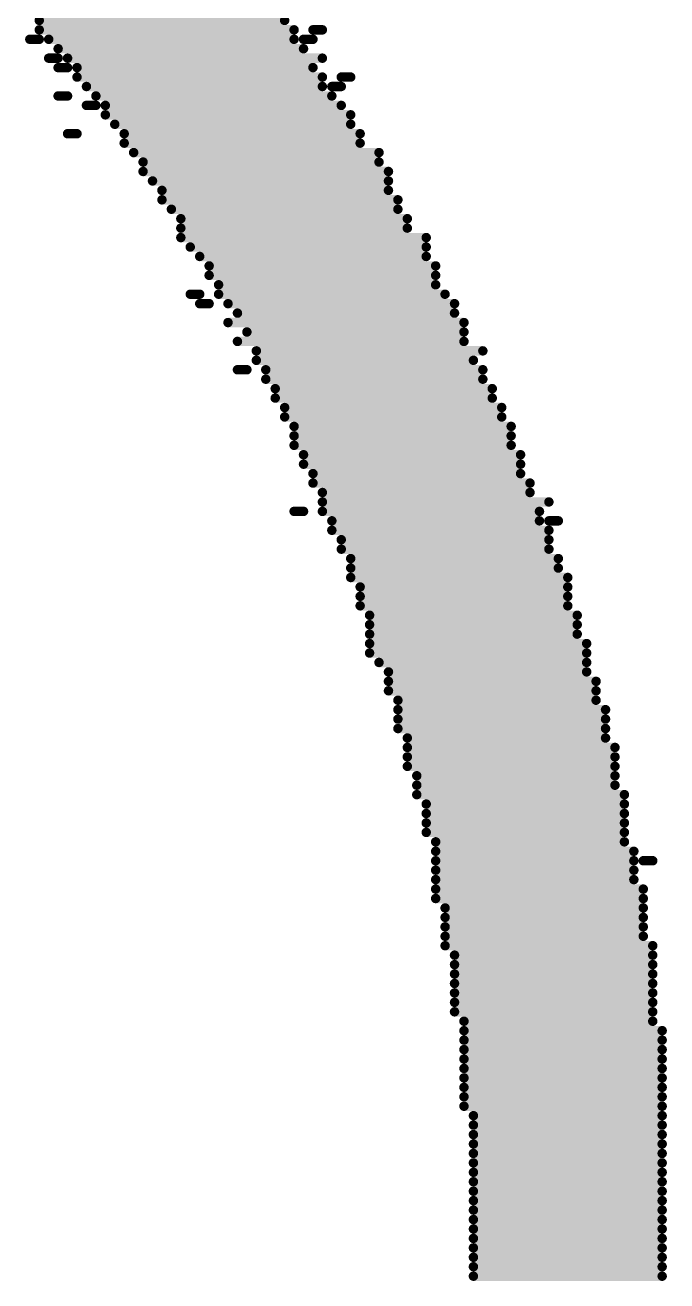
# Model space of a CAD drawing. Header units: inches. Extents: x -0.4 to 12.9, y -0.9 to 6.
# Drawn here: x 0.964 to 1.032, y 2.1368 to 2.2698 of the extents above; entities that cross this region are included whole.
import ezdxf

# ---------------------------------------------------------------- set-up
doc = ezdxf.new("R2010")
doc.units = ezdxf.units.IN
doc.header["$MEASUREMENT"] = 0
doc.layers.add('Bottom Overlay', color=54, linetype='Continuous')

msp = doc.modelspace()

# ---------------------------------------------------------------- linework, layer by layer
at = {"layer": 'Bottom Overlay'}
for points in [[(0.96545, 2.27025, 0.001, 0.001, 0), (0.99145, 2.27025, 0.001, 0.001, 0)], [(0.96545, 2.26925, 0.001, 0.001, 0), (0.99245, 2.26925, 0.001, 0.001, 0)], [(0.99445, 2.26925, 0.001, 0.001, 0), (0.99545, 2.26925, 0.001, 0.001, 0)], [(0.96445, 2.26825, 0.001, 0.001, 0), (0.96545, 2.26825, 0.001, 0.001, 0)], [(0.96645, 2.26825, 0.001, 0.001, 0), (0.99245, 2.26825, 0.001, 0.001, 0)], [(0.96745, 2.26725, 0.001, 0.001, 0), (0.99345, 2.26725, 0.001, 0.001, 0)], [(0.99345, 2.26825, 0.001, 0.001, 0), (0.99445, 2.26825, 0.001, 0.001, 0)], [(0.96645, 2.26625, 0.001, 0.001, 0), (0.96745, 2.26625, 0.001, 0.001, 0)], [(0.96845, 2.26625, 0.001, 0.001, 0), (0.99545, 2.26625, 0.001, 0.001, 0)], [(0.96745, 2.26525, 0.001, 0.001, 0), (0.96845, 2.26525, 0.001, 0.001, 0)], [(0.96945, 2.26525, 0.001, 0.001, 0), (0.99445, 2.26525, 0.001, 0.001, 0)], [(0.96945, 2.26425, 0.001, 0.001, 0), (0.99545, 2.26425, 0.001, 0.001, 0)], [(0.97045, 2.26325, 0.001, 0.001, 0), (0.99545, 2.26325, 0.001, 0.001, 0)], [(0.99645, 2.26325, 0.001, 0.001, 0), (0.99745, 2.26325, 0.001, 0.001, 0)], [(0.99745, 2.26425, 0.001, 0.001, 0), (0.99845, 2.26425, 0.001, 0.001, 0)], [(0.96745, 2.26225, 0.001, 0.001, 0), (0.96845, 2.26225, 0.001, 0.001, 0)], [(0.97145, 2.26225, 0.001, 0.001, 0), (0.99645, 2.26225, 0.001, 0.001, 0)], [(0.97045, 2.26125, 0.001, 0.001, 0), (0.97145, 2.26125, 0.001, 0.001, 0)], [(0.97245, 2.26125, 0.001, 0.001, 0), (0.99745, 2.26125, 0.001, 0.001, 0)], [(0.97245, 2.26025, 0.001, 0.001, 0), (0.99845, 2.26025, 0.001, 0.001, 0)], [(0.97345, 2.25925, 0.001, 0.001, 0), (0.99845, 2.25925, 0.001, 0.001, 0)], [(0.96845, 2.25825, 0.001, 0.001, 0), (0.96945, 2.25825, 0.001, 0.001, 0)], [(0.97445, 2.25825, 0.001, 0.001, 0), (0.99945, 2.25825, 0.001, 0.001, 0)], [(0.97445, 2.25725, 0.001, 0.001, 0), (0.99945, 2.25725, 0.001, 0.001, 0)], [(0.97545, 2.25625, 0.001, 0.001, 0), (1.00145, 2.25625, 0.001, 0.001, 0)], [(0.97645, 2.25525, 0.001, 0.001, 0), (1.00145, 2.25525, 0.001, 0.001, 0)], [(0.97645, 2.25425, 0.001, 0.001, 0), (1.00245, 2.25425, 0.001, 0.001, 0)], [(0.97745, 2.25325, 0.001, 0.001, 0), (1.00245, 2.25325, 0.001, 0.001, 0)], [(0.97845, 2.25225, 0.001, 0.001, 0), (1.00245, 2.25225, 0.001, 0.001, 0)], [(0.97845, 2.25125, 0.001, 0.001, 0), (1.00345, 2.25125, 0.001, 0.001, 0)], [(0.97945, 2.25025, 0.001, 0.001, 0), (1.00345, 2.25025, 0.001, 0.001, 0)], [(0.98045, 2.24925, 0.001, 0.001, 0), (1.00445, 2.24925, 0.001, 0.001, 0)], [(0.98045, 2.24825, 0.001, 0.001, 0), (1.00445, 2.24825, 0.001, 0.001, 0)], [(0.98045, 2.24725, 0.001, 0.001, 0), (1.00645, 2.24725, 0.001, 0.001, 0)], [(0.98145, 2.24625, 0.001, 0.001, 0), (1.00645, 2.24625, 0.001, 0.001, 0)], [(0.98245, 2.24525, 0.001, 0.001, 0), (1.00645, 2.24525, 0.001, 0.001, 0)], [(0.98345, 2.24425, 0.001, 0.001, 0), (1.00745, 2.24425, 0.001, 0.001, 0)], [(0.98345, 2.24325, 0.001, 0.001, 0), (1.00745, 2.24325, 0.001, 0.001, 0)], [(0.98445, 2.24225, 0.001, 0.001, 0), (1.00745, 2.24225, 0.001, 0.001, 0)], [(0.98145, 2.24125, 0.001, 0.001, 0), (0.98245, 2.24125, 0.001, 0.001, 0)], [(0.98445, 2.24125, 0.001, 0.001, 0), (1.00845, 2.24125, 0.001, 0.001, 0)], [(0.98245, 2.24025, 0.001, 0.001, 0), (0.98345, 2.24025, 0.001, 0.001, 0)], [(0.98545, 2.24025, 0.001, 0.001, 0), (1.00945, 2.24025, 0.001, 0.001, 0)], [(0.98645, 2.23925, 0.001, 0.001, 0), (1.00945, 2.23925, 0.001, 0.001, 0)], [(0.98545, 2.23825, 0.001, 0.001, 0), (1.01045, 2.23825, 0.001, 0.001, 0)], [(0.98745, 2.23725, 0.001, 0.001, 0), (1.01045, 2.23725, 0.001, 0.001, 0)], [(0.98645, 2.23625, 0.001, 0.001, 0), (1.01045, 2.23625, 0.001, 0.001, 0)], [(0.98845, 2.23525, 0.001, 0.001, 0), (1.01245, 2.23525, 0.001, 0.001, 0)], [(0.98845, 2.23425, 0.001, 0.001, 0), (1.01145, 2.23425, 0.001, 0.001, 0)], [(0.98645, 2.23325, 0.001, 0.001, 0), (0.98745, 2.23325, 0.001, 0.001, 0)], [(0.98945, 2.23325, 0.001, 0.001, 0), (1.01245, 2.23325, 0.001, 0.001, 0)], [(0.98945, 2.23225, 0.001, 0.001, 0), (1.01245, 2.23225, 0.001, 0.001, 0)], [(0.99045, 2.23125, 0.001, 0.001, 0), (1.01345, 2.23125, 0.001, 0.001, 0)], [(0.99045, 2.23025, 0.001, 0.001, 0), (1.01345, 2.23025, 0.001, 0.001, 0)], [(0.99145, 2.22925, 0.001, 0.001, 0), (1.01445, 2.22925, 0.001, 0.001, 0)], [(0.99145, 2.22825, 0.001, 0.001, 0), (1.01445, 2.22825, 0.001, 0.001, 0)], [(0.99245, 2.22725, 0.001, 0.001, 0), (1.01545, 2.22725, 0.001, 0.001, 0)], [(0.99245, 2.22625, 0.001, 0.001, 0), (1.01545, 2.22625, 0.001, 0.001, 0)], [(0.99245, 2.22525, 0.001, 0.001, 0), (1.01545, 2.22525, 0.001, 0.001, 0)], [(0.99345, 2.22425, 0.001, 0.001, 0), (1.01645, 2.22425, 0.001, 0.001, 0)], [(0.99345, 2.22325, 0.001, 0.001, 0), (1.01645, 2.22325, 0.001, 0.001, 0)], [(0.99445, 2.22225, 0.001, 0.001, 0), (1.01645, 2.22225, 0.001, 0.001, 0)], [(0.99445, 2.22125, 0.001, 0.001, 0), (1.01745, 2.22125, 0.001, 0.001, 0)], [(0.99545, 2.22025, 0.001, 0.001, 0), (1.01745, 2.22025, 0.001, 0.001, 0)], [(0.99245, 2.21825, 0.001, 0.001, 0), (0.99345, 2.21825, 0.001, 0.001, 0)], [(0.99545, 2.21925, 0.001, 0.001, 0), (1.01945, 2.21925, 0.001, 0.001, 0)], [(0.99545, 2.21825, 0.001, 0.001, 0), (1.01845, 2.21825, 0.001, 0.001, 0)], [(0.99645, 2.21725, 0.001, 0.001, 0), (1.01845, 2.21725, 0.001, 0.001, 0)], [(1.01945, 2.21725, 0.001, 0.001, 0), (1.02045, 2.21725, 0.001, 0.001, 0)], [(0.99645, 2.21625, 0.001, 0.001, 0), (1.01945, 2.21625, 0.001, 0.001, 0)], [(0.99745, 2.21525, 0.001, 0.001, 0), (1.01945, 2.21525, 0.001, 0.001, 0)], [(0.99745, 2.21425, 0.001, 0.001, 0), (1.01945, 2.21425, 0.001, 0.001, 0)], [(0.99845, 2.21325, 0.001, 0.001, 0), (1.02045, 2.21325, 0.001, 0.001, 0)], [(0.99845, 2.21225, 0.001, 0.001, 0), (1.02045, 2.21225, 0.001, 0.001, 0)], [(0.99845, 2.21125, 0.001, 0.001, 0), (1.02145, 2.21125, 0.001, 0.001, 0)], [(0.99945, 2.21025, 0.001, 0.001, 0), (1.02145, 2.21025, 0.001, 0.001, 0)], [(0.99945, 2.20925, 0.001, 0.001, 0), (1.02145, 2.20925, 0.001, 0.001, 0)], [(0.99945, 2.20825, 0.001, 0.001, 0), (1.02145, 2.20825, 0.001, 0.001, 0)], [(1.00045, 2.20725, 0.001, 0.001, 0), (1.02245, 2.20725, 0.001, 0.001, 0)], [(1.00045, 2.20625, 0.001, 0.001, 0), (1.02245, 2.20625, 0.001, 0.001, 0)], [(1.00045, 2.20525, 0.001, 0.001, 0), (1.02245, 2.20525, 0.001, 0.001, 0)], [(1.00045, 2.20425, 0.001, 0.001, 0), (1.02345, 2.20425, 0.001, 0.001, 0)], [(1.00045, 2.20325, 0.001, 0.001, 0), (1.02345, 2.20325, 0.001, 0.001, 0)], [(1.00145, 2.20225, 0.001, 0.001, 0), (1.02345, 2.20225, 0.001, 0.001, 0)], [(1.00245, 2.20125, 0.001, 0.001, 0), (1.02345, 2.20125, 0.001, 0.001, 0)], [(1.00245, 2.20025, 0.001, 0.001, 0), (1.02445, 2.20025, 0.001, 0.001, 0)], [(1.00245, 2.19925, 0.001, 0.001, 0), (1.02445, 2.19925, 0.001, 0.001, 0)], [(1.00345, 2.19825, 0.001, 0.001, 0), (1.02445, 2.19825, 0.001, 0.001, 0)], [(1.00345, 2.19725, 0.001, 0.001, 0), (1.02545, 2.19725, 0.001, 0.001, 0)], [(1.00345, 2.19625, 0.001, 0.001, 0), (1.02545, 2.19625, 0.001, 0.001, 0)], [(1.00345, 2.19525, 0.001, 0.001, 0), (1.02545, 2.19525, 0.001, 0.001, 0)], [(1.00445, 2.19425, 0.001, 0.001, 0), (1.02545, 2.19425, 0.001, 0.001, 0)], [(1.00445, 2.19325, 0.001, 0.001, 0), (1.02645, 2.19325, 0.001, 0.001, 0)], [(1.00445, 2.19225, 0.001, 0.001, 0), (1.02645, 2.19225, 0.001, 0.001, 0)], [(1.00445, 2.19125, 0.001, 0.001, 0), (1.02645, 2.19125, 0.001, 0.001, 0)], [(1.00545, 2.19025, 0.001, 0.001, 0), (1.02645, 2.19025, 0.001, 0.001, 0)], [(1.00545, 2.18925, 0.001, 0.001, 0), (1.02645, 2.18925, 0.001, 0.001, 0)], [(1.00545, 2.18825, 0.001, 0.001, 0), (1.02745, 2.18825, 0.001, 0.001, 0)], [(1.00645, 2.18725, 0.001, 0.001, 0), (1.02745, 2.18725, 0.001, 0.001, 0)], [(1.00645, 2.18625, 0.001, 0.001, 0), (1.02745, 2.18625, 0.001, 0.001, 0)], [(1.00645, 2.18525, 0.001, 0.001, 0), (1.02745, 2.18525, 0.001, 0.001, 0)], [(1.00645, 2.18425, 0.001, 0.001, 0), (1.02745, 2.18425, 0.001, 0.001, 0)], [(1.00745, 2.18325, 0.001, 0.001, 0), (1.02745, 2.18325, 0.001, 0.001, 0)], [(1.00745, 2.18225, 0.001, 0.001, 0), (1.02845, 2.18225, 0.001, 0.001, 0)], [(1.00745, 2.18125, 0.001, 0.001, 0), (1.02845, 2.18125, 0.001, 0.001, 0)], [(1.02945, 2.18125, 0.001, 0.001, 0), (1.03045, 2.18125, 0.001, 0.001, 0)], [(1.00745, 2.18025, 0.001, 0.001, 0), (1.02845, 2.18025, 0.001, 0.001, 0)], [(1.00745, 2.17925, 0.001, 0.001, 0), (1.02845, 2.17925, 0.001, 0.001, 0)], [(1.00745, 2.17825, 0.001, 0.001, 0), (1.02945, 2.17825, 0.001, 0.001, 0)], [(1.00745, 2.17725, 0.001, 0.001, 0), (1.02945, 2.17725, 0.001, 0.001, 0)], [(1.00845, 2.17625, 0.001, 0.001, 0), (1.02945, 2.17625, 0.001, 0.001, 0)], [(1.00845, 2.17525, 0.001, 0.001, 0), (1.02945, 2.17525, 0.001, 0.001, 0)], [(1.00845, 2.17425, 0.001, 0.001, 0), (1.02945, 2.17425, 0.001, 0.001, 0)], [(1.00845, 2.17325, 0.001, 0.001, 0), (1.02945, 2.17325, 0.001, 0.001, 0)], [(1.00845, 2.17225, 0.001, 0.001, 0), (1.03045, 2.17225, 0.001, 0.001, 0)], [(1.00945, 2.17125, 0.001, 0.001, 0), (1.03045, 2.17125, 0.001, 0.001, 0)], [(1.00945, 2.17025, 0.001, 0.001, 0), (1.03045, 2.17025, 0.001, 0.001, 0)], [(1.00945, 2.16925, 0.001, 0.001, 0), (1.03045, 2.16925, 0.001, 0.001, 0)], [(1.00945, 2.16825, 0.001, 0.001, 0), (1.03045, 2.16825, 0.001, 0.001, 0)], [(1.00945, 2.16725, 0.001, 0.001, 0), (1.03045, 2.16725, 0.001, 0.001, 0)], [(1.00945, 2.16625, 0.001, 0.001, 0), (1.03045, 2.16625, 0.001, 0.001, 0)], [(1.00945, 2.16525, 0.001, 0.001, 0), (1.03045, 2.16525, 0.001, 0.001, 0)], [(1.01045, 2.16425, 0.001, 0.001, 0), (1.03045, 2.16425, 0.001, 0.001, 0)], [(1.01045, 2.16325, 0.001, 0.001, 0), (1.03145, 2.16325, 0.001, 0.001, 0)], [(1.01045, 2.16225, 0.001, 0.001, 0), (1.03145, 2.16225, 0.001, 0.001, 0)], [(1.01045, 2.16125, 0.001, 0.001, 0), (1.03145, 2.16125, 0.001, 0.001, 0)], [(1.01045, 2.16025, 0.001, 0.001, 0), (1.03145, 2.16025, 0.001, 0.001, 0)], [(1.01045, 2.15925, 0.001, 0.001, 0), (1.03145, 2.15925, 0.001, 0.001, 0)], [(1.01045, 2.15825, 0.001, 0.001, 0), (1.03145, 2.15825, 0.001, 0.001, 0)], [(1.01045, 2.15725, 0.001, 0.001, 0), (1.03145, 2.15725, 0.001, 0.001, 0)], [(1.01045, 2.15625, 0.001, 0.001, 0), (1.03145, 2.15625, 0.001, 0.001, 0)], [(1.01045, 2.15525, 0.001, 0.001, 0), (1.03145, 2.15525, 0.001, 0.001, 0)], [(1.01145, 2.15425, 0.001, 0.001, 0), (1.03145, 2.15425, 0.001, 0.001, 0)], [(1.01145, 2.15325, 0.001, 0.001, 0), (1.03145, 2.15325, 0.001, 0.001, 0)], [(1.01145, 2.15225, 0.001, 0.001, 0), (1.03145, 2.15225, 0.001, 0.001, 0)], [(1.01145, 2.15125, 0.001, 0.001, 0), (1.03145, 2.15125, 0.001, 0.001, 0)], [(1.01145, 2.15025, 0.001, 0.001, 0), (1.03145, 2.15025, 0.001, 0.001, 0)], [(1.01145, 2.14925, 0.001, 0.001, 0), (1.03145, 2.14925, 0.001, 0.001, 0)], [(1.01145, 2.14825, 0.001, 0.001, 0), (1.03145, 2.14825, 0.001, 0.001, 0)], [(1.01145, 2.14725, 0.001, 0.001, 0), (1.03145, 2.14725, 0.001, 0.001, 0)], [(1.01145, 2.14625, 0.001, 0.001, 0), (1.03145, 2.14625, 0.001, 0.001, 0)], [(1.01145, 2.14525, 0.001, 0.001, 0), (1.03145, 2.14525, 0.001, 0.001, 0)], [(1.01145, 2.14425, 0.001, 0.001, 0), (1.03145, 2.14425, 0.001, 0.001, 0)], [(1.01145, 2.14325, 0.001, 0.001, 0), (1.03145, 2.14325, 0.001, 0.001, 0)], [(1.01145, 2.14225, 0.001, 0.001, 0), (1.03145, 2.14225, 0.001, 0.001, 0)], [(1.01145, 2.14125, 0.001, 0.001, 0), (1.03145, 2.14125, 0.001, 0.001, 0)], [(1.01145, 2.14025, 0.001, 0.001, 0), (1.03145, 2.14025, 0.001, 0.001, 0)], [(1.01145, 2.13925, 0.001, 0.001, 0), (1.03145, 2.13925, 0.001, 0.001, 0)], [(1.01145, 2.13825, 0.001, 0.001, 0), (1.03145, 2.13825, 0.001, 0.001, 0)], [(1.01145, 2.13725, 0.001, 0.001, 0), (1.03145, 2.13725, 0.001, 0.001, 0)]]:
    msp.add_lwpolyline(points, format="xyseb", dxfattribs=at)
for points in [[(0.9652, 2.27025, 0.0005, 0.0005, 1), (0.9657, 2.27025, 0.0005, 0.0005, 1)], [(0.9912, 2.27025, 0.0005, 0.0005, 1), (0.9917, 2.27025, 0.0005, 0.0005, 1)], [(0.9652, 2.26925, 0.0005, 0.0005, 1), (0.9657, 2.26925, 0.0005, 0.0005, 1)], [(0.9922, 2.26925, 0.0005, 0.0005, 1), (0.9927, 2.26925, 0.0005, 0.0005, 1)], [(0.9942, 2.26925, 0.0005, 0.0005, 1), (0.9947, 2.26925, 0.0005, 0.0005, 1)], [(0.9952, 2.26925, 0.0005, 0.0005, 1), (0.9957, 2.26925, 0.0005, 0.0005, 1)], [(0.9642, 2.26825, 0.0005, 0.0005, 1), (0.9647, 2.26825, 0.0005, 0.0005, 1)], [(0.9652, 2.26825, 0.0005, 0.0005, 1), (0.9657, 2.26825, 0.0005, 0.0005, 1)], [(0.9662, 2.26825, 0.0005, 0.0005, 1), (0.9667, 2.26825, 0.0005, 0.0005, 1)], [(0.9672, 2.26725, 0.0005, 0.0005, 1), (0.9677, 2.26725, 0.0005, 0.0005, 1)], [(0.9922, 2.26825, 0.0005, 0.0005, 1), (0.9927, 2.26825, 0.0005, 0.0005, 1)], [(0.9932, 2.26825, 0.0005, 0.0005, 1), (0.9937, 2.26825, 0.0005, 0.0005, 1)], [(0.9932, 2.26725, 0.0005, 0.0005, 1), (0.9937, 2.26725, 0.0005, 0.0005, 1)], [(0.9942, 2.26825, 0.0005, 0.0005, 1), (0.9947, 2.26825, 0.0005, 0.0005, 1)], [(0.9662, 2.26625, 0.0005, 0.0005, 1), (0.9667, 2.26625, 0.0005, 0.0005, 1)], [(0.9672, 2.26625, 0.0005, 0.0005, 1), (0.9677, 2.26625, 0.0005, 0.0005, 1)], [(0.9682, 2.26625, 0.0005, 0.0005, 1), (0.9687, 2.26625, 0.0005, 0.0005, 1)], [(0.9952, 2.26625, 0.0005, 0.0005, 1), (0.9957, 2.26625, 0.0005, 0.0005, 1)], [(0.9672, 2.26525, 0.0005, 0.0005, 1), (0.9677, 2.26525, 0.0005, 0.0005, 1)], [(0.9682, 2.26525, 0.0005, 0.0005, 1), (0.9687, 2.26525, 0.0005, 0.0005, 1)], [(0.9692, 2.26525, 0.0005, 0.0005, 1), (0.9697, 2.26525, 0.0005, 0.0005, 1)], [(0.9942, 2.26525, 0.0005, 0.0005, 1), (0.9947, 2.26525, 0.0005, 0.0005, 1)], [(0.9692, 2.26425, 0.0005, 0.0005, 1), (0.9697, 2.26425, 0.0005, 0.0005, 1)], [(0.9702, 2.26325, 0.0005, 0.0005, 1), (0.9707, 2.26325, 0.0005, 0.0005, 1)], [(0.9952, 2.26425, 0.0005, 0.0005, 1), (0.9957, 2.26425, 0.0005, 0.0005, 1)], [(0.9952, 2.26325, 0.0005, 0.0005, 1), (0.9957, 2.26325, 0.0005, 0.0005, 1)], [(0.9962, 2.26325, 0.0005, 0.0005, 1), (0.9967, 2.26325, 0.0005, 0.0005, 1)], [(0.9972, 2.26425, 0.0005, 0.0005, 1), (0.9977, 2.26425, 0.0005, 0.0005, 1)], [(0.9972, 2.26325, 0.0005, 0.0005, 1), (0.9977, 2.26325, 0.0005, 0.0005, 1)], [(0.9982, 2.26425, 0.0005, 0.0005, 1), (0.9987, 2.26425, 0.0005, 0.0005, 1)], [(0.9672, 2.26225, 0.0005, 0.0005, 1), (0.9677, 2.26225, 0.0005, 0.0005, 1)], [(0.9682, 2.26225, 0.0005, 0.0005, 1), (0.9687, 2.26225, 0.0005, 0.0005, 1)], [(0.9712, 2.26225, 0.0005, 0.0005, 1), (0.9717, 2.26225, 0.0005, 0.0005, 1)], [(0.9962, 2.26225, 0.0005, 0.0005, 1), (0.9967, 2.26225, 0.0005, 0.0005, 1)], [(0.9702, 2.26125, 0.0005, 0.0005, 1), (0.9707, 2.26125, 0.0005, 0.0005, 1)], [(0.9712, 2.26125, 0.0005, 0.0005, 1), (0.9717, 2.26125, 0.0005, 0.0005, 1)], [(0.9722, 2.26125, 0.0005, 0.0005, 1), (0.9727, 2.26125, 0.0005, 0.0005, 1)], [(0.9972, 2.26125, 0.0005, 0.0005, 1), (0.9977, 2.26125, 0.0005, 0.0005, 1)], [(0.9722, 2.26025, 0.0005, 0.0005, 1), (0.9727, 2.26025, 0.0005, 0.0005, 1)], [(0.9732, 2.25925, 0.0005, 0.0005, 1), (0.9737, 2.25925, 0.0005, 0.0005, 1)], [(0.9982, 2.26025, 0.0005, 0.0005, 1), (0.9987, 2.26025, 0.0005, 0.0005, 1)], [(0.9982, 2.25925, 0.0005, 0.0005, 1), (0.9987, 2.25925, 0.0005, 0.0005, 1)], [(0.9682, 2.25825, 0.0005, 0.0005, 1), (0.9687, 2.25825, 0.0005, 0.0005, 1)], [(0.9692, 2.25825, 0.0005, 0.0005, 1), (0.9697, 2.25825, 0.0005, 0.0005, 1)], [(0.9742, 2.25825, 0.0005, 0.0005, 1), (0.9747, 2.25825, 0.0005, 0.0005, 1)], [(0.9992, 2.25825, 0.0005, 0.0005, 1), (0.9997, 2.25825, 0.0005, 0.0005, 1)], [(0.9742, 2.25725, 0.0005, 0.0005, 1), (0.9747, 2.25725, 0.0005, 0.0005, 1)], [(0.9992, 2.25725, 0.0005, 0.0005, 1), (0.9997, 2.25725, 0.0005, 0.0005, 1)], [(0.9752, 2.25625, 0.0005, 0.0005, 1), (0.9757, 2.25625, 0.0005, 0.0005, 1)], [(0.9762, 2.25525, 0.0005, 0.0005, 1), (0.9767, 2.25525, 0.0005, 0.0005, 1)], [(1.0012, 2.25625, 0.0005, 0.0005, 1), (1.0017, 2.25625, 0.0005, 0.0005, 1)], [(1.0012, 2.25525, 0.0005, 0.0005, 1), (1.0017, 2.25525, 0.0005, 0.0005, 1)], [(0.9762, 2.25425, 0.0005, 0.0005, 1), (0.9767, 2.25425, 0.0005, 0.0005, 1)], [(1.0022, 2.25425, 0.0005, 0.0005, 1), (1.0027, 2.25425, 0.0005, 0.0005, 1)], [(0.9772, 2.25325, 0.0005, 0.0005, 1), (0.9777, 2.25325, 0.0005, 0.0005, 1)], [(1.0022, 2.25325, 0.0005, 0.0005, 1), (1.0027, 2.25325, 0.0005, 0.0005, 1)], [(0.9782, 2.25225, 0.0005, 0.0005, 1), (0.9787, 2.25225, 0.0005, 0.0005, 1)], [(0.9782, 2.25125, 0.0005, 0.0005, 1), (0.9787, 2.25125, 0.0005, 0.0005, 1)], [(1.0022, 2.25225, 0.0005, 0.0005, 1), (1.0027, 2.25225, 0.0005, 0.0005, 1)], [(1.0032, 2.25125, 0.0005, 0.0005, 1), (1.0037, 2.25125, 0.0005, 0.0005, 1)], [(0.9792, 2.25025, 0.0005, 0.0005, 1), (0.9797, 2.25025, 0.0005, 0.0005, 1)], [(1.0032, 2.25025, 0.0005, 0.0005, 1), (1.0037, 2.25025, 0.0005, 0.0005, 1)], [(0.9802, 2.24925, 0.0005, 0.0005, 1), (0.9807, 2.24925, 0.0005, 0.0005, 1)], [(1.0042, 2.24925, 0.0005, 0.0005, 1), (1.0047, 2.24925, 0.0005, 0.0005, 1)], [(0.9802, 2.24825, 0.0005, 0.0005, 1), (0.9807, 2.24825, 0.0005, 0.0005, 1)], [(0.9802, 2.24725, 0.0005, 0.0005, 1), (0.9807, 2.24725, 0.0005, 0.0005, 1)], [(1.0042, 2.24825, 0.0005, 0.0005, 1), (1.0047, 2.24825, 0.0005, 0.0005, 1)], [(1.0062, 2.24725, 0.0005, 0.0005, 1), (1.0067, 2.24725, 0.0005, 0.0005, 1)], [(0.9812, 2.24625, 0.0005, 0.0005, 1), (0.9817, 2.24625, 0.0005, 0.0005, 1)], [(1.0062, 2.24625, 0.0005, 0.0005, 1), (1.0067, 2.24625, 0.0005, 0.0005, 1)], [(0.9822, 2.24525, 0.0005, 0.0005, 1), (0.9827, 2.24525, 0.0005, 0.0005, 1)], [(1.0062, 2.24525, 0.0005, 0.0005, 1), (1.0067, 2.24525, 0.0005, 0.0005, 1)], [(0.9832, 2.24425, 0.0005, 0.0005, 1), (0.9837, 2.24425, 0.0005, 0.0005, 1)], [(0.9832, 2.24325, 0.0005, 0.0005, 1), (0.9837, 2.24325, 0.0005, 0.0005, 1)], [(1.0072, 2.24425, 0.0005, 0.0005, 1), (1.0077, 2.24425, 0.0005, 0.0005, 1)], [(1.0072, 2.24325, 0.0005, 0.0005, 1), (1.0077, 2.24325, 0.0005, 0.0005, 1)], [(0.9842, 2.24225, 0.0005, 0.0005, 1), (0.9847, 2.24225, 0.0005, 0.0005, 1)], [(1.0072, 2.24225, 0.0005, 0.0005, 1), (1.0077, 2.24225, 0.0005, 0.0005, 1)], [(0.9812, 2.24125, 0.0005, 0.0005, 1), (0.9817, 2.24125, 0.0005, 0.0005, 1)], [(0.9822, 2.24125, 0.0005, 0.0005, 1), (0.9827, 2.24125, 0.0005, 0.0005, 1)], [(0.9842, 2.24125, 0.0005, 0.0005, 1), (0.9847, 2.24125, 0.0005, 0.0005, 1)], [(1.0082, 2.24125, 0.0005, 0.0005, 1), (1.0087, 2.24125, 0.0005, 0.0005, 1)], [(0.9822, 2.24025, 0.0005, 0.0005, 1), (0.9827, 2.24025, 0.0005, 0.0005, 1)], [(0.9832, 2.24025, 0.0005, 0.0005, 1), (0.9837, 2.24025, 0.0005, 0.0005, 1)], [(0.9852, 2.24025, 0.0005, 0.0005, 1), (0.9857, 2.24025, 0.0005, 0.0005, 1)], [(0.9862, 2.23925, 0.0005, 0.0005, 1), (0.9867, 2.23925, 0.0005, 0.0005, 1)], [(1.0092, 2.24025, 0.0005, 0.0005, 1), (1.0097, 2.24025, 0.0005, 0.0005, 1)], [(1.0092, 2.23925, 0.0005, 0.0005, 1), (1.0097, 2.23925, 0.0005, 0.0005, 1)], [(0.9852, 2.23825, 0.0005, 0.0005, 1), (0.9857, 2.23825, 0.0005, 0.0005, 1)], [(1.0102, 2.23825, 0.0005, 0.0005, 1), (1.0107, 2.23825, 0.0005, 0.0005, 1)], [(0.9872, 2.23725, 0.0005, 0.0005, 1), (0.9877, 2.23725, 0.0005, 0.0005, 1)], [(1.0102, 2.23725, 0.0005, 0.0005, 1), (1.0107, 2.23725, 0.0005, 0.0005, 1)], [(0.9862, 2.23625, 0.0005, 0.0005, 1), (0.9867, 2.23625, 0.0005, 0.0005, 1)], [(0.9882, 2.23525, 0.0005, 0.0005, 1), (0.9887, 2.23525, 0.0005, 0.0005, 1)], [(1.0102, 2.23625, 0.0005, 0.0005, 1), (1.0107, 2.23625, 0.0005, 0.0005, 1)], [(1.0122, 2.23525, 0.0005, 0.0005, 1), (1.0127, 2.23525, 0.0005, 0.0005, 1)], [(0.9882, 2.23425, 0.0005, 0.0005, 1), (0.9887, 2.23425, 0.0005, 0.0005, 1)], [(1.0112, 2.23425, 0.0005, 0.0005, 1), (1.0117, 2.23425, 0.0005, 0.0005, 1)], [(0.9862, 2.23325, 0.0005, 0.0005, 1), (0.9867, 2.23325, 0.0005, 0.0005, 1)], [(0.9872, 2.23325, 0.0005, 0.0005, 1), (0.9877, 2.23325, 0.0005, 0.0005, 1)], [(0.9892, 2.23325, 0.0005, 0.0005, 1), (0.9897, 2.23325, 0.0005, 0.0005, 1)], [(1.0122, 2.23325, 0.0005, 0.0005, 1), (1.0127, 2.23325, 0.0005, 0.0005, 1)], [(0.9892, 2.23225, 0.0005, 0.0005, 1), (0.9897, 2.23225, 0.0005, 0.0005, 1)], [(0.9902, 2.23125, 0.0005, 0.0005, 1), (0.9907, 2.23125, 0.0005, 0.0005, 1)], [(1.0122, 2.23225, 0.0005, 0.0005, 1), (1.0127, 2.23225, 0.0005, 0.0005, 1)], [(1.0132, 2.23125, 0.0005, 0.0005, 1), (1.0137, 2.23125, 0.0005, 0.0005, 1)], [(0.9902, 2.23025, 0.0005, 0.0005, 1), (0.9907, 2.23025, 0.0005, 0.0005, 1)], [(1.0132, 2.23025, 0.0005, 0.0005, 1), (1.0137, 2.23025, 0.0005, 0.0005, 1)], [(0.9912, 2.22925, 0.0005, 0.0005, 1), (0.9917, 2.22925, 0.0005, 0.0005, 1)], [(1.0142, 2.22925, 0.0005, 0.0005, 1), (1.0147, 2.22925, 0.0005, 0.0005, 1)], [(0.9912, 2.22825, 0.0005, 0.0005, 1), (0.9917, 2.22825, 0.0005, 0.0005, 1)], [(0.9922, 2.22725, 0.0005, 0.0005, 1), (0.9927, 2.22725, 0.0005, 0.0005, 1)], [(1.0142, 2.22825, 0.0005, 0.0005, 1), (1.0147, 2.22825, 0.0005, 0.0005, 1)], [(1.0152, 2.22725, 0.0005, 0.0005, 1), (1.0157, 2.22725, 0.0005, 0.0005, 1)], [(0.9922, 2.22625, 0.0005, 0.0005, 1), (0.9927, 2.22625, 0.0005, 0.0005, 1)], [(1.0152, 2.22625, 0.0005, 0.0005, 1), (1.0157, 2.22625, 0.0005, 0.0005, 1)], [(0.9922, 2.22525, 0.0005, 0.0005, 1), (0.9927, 2.22525, 0.0005, 0.0005, 1)], [(1.0152, 2.22525, 0.0005, 0.0005, 1), (1.0157, 2.22525, 0.0005, 0.0005, 1)], [(0.9932, 2.22425, 0.0005, 0.0005, 1), (0.9937, 2.22425, 0.0005, 0.0005, 1)], [(1.0162, 2.22425, 0.0005, 0.0005, 1), (1.0167, 2.22425, 0.0005, 0.0005, 1)], [(0.9932, 2.22325, 0.0005, 0.0005, 1), (0.9937, 2.22325, 0.0005, 0.0005, 1)], [(0.9942, 2.22225, 0.0005, 0.0005, 1), (0.9947, 2.22225, 0.0005, 0.0005, 1)], [(1.0162, 2.22325, 0.0005, 0.0005, 1), (1.0167, 2.22325, 0.0005, 0.0005, 1)], [(1.0162, 2.22225, 0.0005, 0.0005, 1), (1.0167, 2.22225, 0.0005, 0.0005, 1)], [(0.9942, 2.22125, 0.0005, 0.0005, 1), (0.9947, 2.22125, 0.0005, 0.0005, 1)], [(1.0172, 2.22125, 0.0005, 0.0005, 1), (1.0177, 2.22125, 0.0005, 0.0005, 1)], [(0.9952, 2.22025, 0.0005, 0.0005, 1), (0.9957, 2.22025, 0.0005, 0.0005, 1)], [(1.0172, 2.22025, 0.0005, 0.0005, 1), (1.0177, 2.22025, 0.0005, 0.0005, 1)], [(0.9922, 2.21825, 0.0005, 0.0005, 1), (0.9927, 2.21825, 0.0005, 0.0005, 1)], [(0.9932, 2.21825, 0.0005, 0.0005, 1), (0.9937, 2.21825, 0.0005, 0.0005, 1)], [(0.9952, 2.21925, 0.0005, 0.0005, 1), (0.9957, 2.21925, 0.0005, 0.0005, 1)], [(0.9952, 2.21825, 0.0005, 0.0005, 1), (0.9957, 2.21825, 0.0005, 0.0005, 1)], [(1.0182, 2.21825, 0.0005, 0.0005, 1), (1.0187, 2.21825, 0.0005, 0.0005, 1)], [(1.0192, 2.21925, 0.0005, 0.0005, 1), (1.0197, 2.21925, 0.0005, 0.0005, 1)], [(0.9962, 2.21725, 0.0005, 0.0005, 1), (0.9967, 2.21725, 0.0005, 0.0005, 1)], [(1.0182, 2.21725, 0.0005, 0.0005, 1), (1.0187, 2.21725, 0.0005, 0.0005, 1)], [(1.0192, 2.21725, 0.0005, 0.0005, 1), (1.0197, 2.21725, 0.0005, 0.0005, 1)], [(1.0202, 2.21725, 0.0005, 0.0005, 1), (1.0207, 2.21725, 0.0005, 0.0005, 1)], [(0.9962, 2.21625, 0.0005, 0.0005, 1), (0.9967, 2.21625, 0.0005, 0.0005, 1)], [(1.0192, 2.21625, 0.0005, 0.0005, 1), (1.0197, 2.21625, 0.0005, 0.0005, 1)], [(0.9972, 2.21525, 0.0005, 0.0005, 1), (0.9977, 2.21525, 0.0005, 0.0005, 1)], [(0.9972, 2.21425, 0.0005, 0.0005, 1), (0.9977, 2.21425, 0.0005, 0.0005, 1)], [(1.0192, 2.21525, 0.0005, 0.0005, 1), (1.0197, 2.21525, 0.0005, 0.0005, 1)], [(1.0192, 2.21425, 0.0005, 0.0005, 1), (1.0197, 2.21425, 0.0005, 0.0005, 1)], [(0.9982, 2.21325, 0.0005, 0.0005, 1), (0.9987, 2.21325, 0.0005, 0.0005, 1)], [(1.0202, 2.21325, 0.0005, 0.0005, 1), (1.0207, 2.21325, 0.0005, 0.0005, 1)], [(0.9982, 2.21225, 0.0005, 0.0005, 1), (0.9987, 2.21225, 0.0005, 0.0005, 1)], [(1.0202, 2.21225, 0.0005, 0.0005, 1), (1.0207, 2.21225, 0.0005, 0.0005, 1)], [(0.9982, 2.21125, 0.0005, 0.0005, 1), (0.9987, 2.21125, 0.0005, 0.0005, 1)], [(0.9992, 2.21025, 0.0005, 0.0005, 1), (0.9997, 2.21025, 0.0005, 0.0005, 1)], [(1.0212, 2.21125, 0.0005, 0.0005, 1), (1.0217, 2.21125, 0.0005, 0.0005, 1)], [(1.0212, 2.21025, 0.0005, 0.0005, 1), (1.0217, 2.21025, 0.0005, 0.0005, 1)], [(0.9992, 2.20925, 0.0005, 0.0005, 1), (0.9997, 2.20925, 0.0005, 0.0005, 1)], [(1.0212, 2.20925, 0.0005, 0.0005, 1), (1.0217, 2.20925, 0.0005, 0.0005, 1)], [(0.9992, 2.20825, 0.0005, 0.0005, 1), (0.9997, 2.20825, 0.0005, 0.0005, 1)], [(1.0212, 2.20825, 0.0005, 0.0005, 1), (1.0217, 2.20825, 0.0005, 0.0005, 1)], [(1.0002, 2.20725, 0.0005, 0.0005, 1), (1.0007, 2.20725, 0.0005, 0.0005, 1)], [(1.0002, 2.20625, 0.0005, 0.0005, 1), (1.0007, 2.20625, 0.0005, 0.0005, 1)], [(1.0222, 2.20725, 0.0005, 0.0005, 1), (1.0227, 2.20725, 0.0005, 0.0005, 1)], [(1.0222, 2.20625, 0.0005, 0.0005, 1), (1.0227, 2.20625, 0.0005, 0.0005, 1)], [(1.0002, 2.20525, 0.0005, 0.0005, 1), (1.0007, 2.20525, 0.0005, 0.0005, 1)], [(1.0222, 2.20525, 0.0005, 0.0005, 1), (1.0227, 2.20525, 0.0005, 0.0005, 1)], [(1.0002, 2.20425, 0.0005, 0.0005, 1), (1.0007, 2.20425, 0.0005, 0.0005, 1)], [(1.0232, 2.20425, 0.0005, 0.0005, 1), (1.0237, 2.20425, 0.0005, 0.0005, 1)], [(1.0002, 2.20325, 0.0005, 0.0005, 1), (1.0007, 2.20325, 0.0005, 0.0005, 1)], [(1.0012, 2.20225, 0.0005, 0.0005, 1), (1.0017, 2.20225, 0.0005, 0.0005, 1)], [(1.0232, 2.20325, 0.0005, 0.0005, 1), (1.0237, 2.20325, 0.0005, 0.0005, 1)], [(1.0232, 2.20225, 0.0005, 0.0005, 1), (1.0237, 2.20225, 0.0005, 0.0005, 1)], [(1.0022, 2.20125, 0.0005, 0.0005, 1), (1.0027, 2.20125, 0.0005, 0.0005, 1)], [(1.0232, 2.20125, 0.0005, 0.0005, 1), (1.0237, 2.20125, 0.0005, 0.0005, 1)], [(1.0022, 2.20025, 0.0005, 0.0005, 1), (1.0027, 2.20025, 0.0005, 0.0005, 1)], [(1.0242, 2.20025, 0.0005, 0.0005, 1), (1.0247, 2.20025, 0.0005, 0.0005, 1)], [(1.0022, 2.19925, 0.0005, 0.0005, 1), (1.0027, 2.19925, 0.0005, 0.0005, 1)], [(1.0032, 2.19825, 0.0005, 0.0005, 1), (1.0037, 2.19825, 0.0005, 0.0005, 1)], [(1.0242, 2.19925, 0.0005, 0.0005, 1), (1.0247, 2.19925, 0.0005, 0.0005, 1)], [(1.0242, 2.19825, 0.0005, 0.0005, 1), (1.0247, 2.19825, 0.0005, 0.0005, 1)], [(1.0032, 2.19725, 0.0005, 0.0005, 1), (1.0037, 2.19725, 0.0005, 0.0005, 1)], [(1.0252, 2.19725, 0.0005, 0.0005, 1), (1.0257, 2.19725, 0.0005, 0.0005, 1)], [(1.0032, 2.19625, 0.0005, 0.0005, 1), (1.0037, 2.19625, 0.0005, 0.0005, 1)], [(1.0252, 2.19625, 0.0005, 0.0005, 1), (1.0257, 2.19625, 0.0005, 0.0005, 1)], [(1.0032, 2.19525, 0.0005, 0.0005, 1), (1.0037, 2.19525, 0.0005, 0.0005, 1)], [(1.0042, 2.19425, 0.0005, 0.0005, 1), (1.0047, 2.19425, 0.0005, 0.0005, 1)], [(1.0252, 2.19525, 0.0005, 0.0005, 1), (1.0257, 2.19525, 0.0005, 0.0005, 1)], [(1.0252, 2.19425, 0.0005, 0.0005, 1), (1.0257, 2.19425, 0.0005, 0.0005, 1)], [(1.0042, 2.19325, 0.0005, 0.0005, 1), (1.0047, 2.19325, 0.0005, 0.0005, 1)], [(1.0262, 2.19325, 0.0005, 0.0005, 1), (1.0267, 2.19325, 0.0005, 0.0005, 1)], [(1.0042, 2.19225, 0.0005, 0.0005, 1), (1.0047, 2.19225, 0.0005, 0.0005, 1)], [(1.0262, 2.19225, 0.0005, 0.0005, 1), (1.0267, 2.19225, 0.0005, 0.0005, 1)], [(1.0042, 2.19125, 0.0005, 0.0005, 1), (1.0047, 2.19125, 0.0005, 0.0005, 1)], [(1.0052, 2.19025, 0.0005, 0.0005, 1), (1.0057, 2.19025, 0.0005, 0.0005, 1)], [(1.0262, 2.19125, 0.0005, 0.0005, 1), (1.0267, 2.19125, 0.0005, 0.0005, 1)], [(1.0262, 2.19025, 0.0005, 0.0005, 1), (1.0267, 2.19025, 0.0005, 0.0005, 1)], [(1.0052, 2.18925, 0.0005, 0.0005, 1), (1.0057, 2.18925, 0.0005, 0.0005, 1)], [(1.0262, 2.18925, 0.0005, 0.0005, 1), (1.0267, 2.18925, 0.0005, 0.0005, 1)], [(1.0052, 2.18825, 0.0005, 0.0005, 1), (1.0057, 2.18825, 0.0005, 0.0005, 1)], [(1.0272, 2.18825, 0.0005, 0.0005, 1), (1.0277, 2.18825, 0.0005, 0.0005, 1)], [(1.0062, 2.18725, 0.0005, 0.0005, 1), (1.0067, 2.18725, 0.0005, 0.0005, 1)], [(1.0062, 2.18625, 0.0005, 0.0005, 1), (1.0067, 2.18625, 0.0005, 0.0005, 1)], [(1.0272, 2.18725, 0.0005, 0.0005, 1), (1.0277, 2.18725, 0.0005, 0.0005, 1)], [(1.0272, 2.18625, 0.0005, 0.0005, 1), (1.0277, 2.18625, 0.0005, 0.0005, 1)], [(1.0062, 2.18525, 0.0005, 0.0005, 1), (1.0067, 2.18525, 0.0005, 0.0005, 1)], [(1.0272, 2.18525, 0.0005, 0.0005, 1), (1.0277, 2.18525, 0.0005, 0.0005, 1)], [(1.0062, 2.18425, 0.0005, 0.0005, 1), (1.0067, 2.18425, 0.0005, 0.0005, 1)], [(1.0272, 2.18425, 0.0005, 0.0005, 1), (1.0277, 2.18425, 0.0005, 0.0005, 1)], [(1.0072, 2.18325, 0.0005, 0.0005, 1), (1.0077, 2.18325, 0.0005, 0.0005, 1)], [(1.0072, 2.18225, 0.0005, 0.0005, 1), (1.0077, 2.18225, 0.0005, 0.0005, 1)], [(1.0272, 2.18325, 0.0005, 0.0005, 1), (1.0277, 2.18325, 0.0005, 0.0005, 1)], [(1.0282, 2.18225, 0.0005, 0.0005, 1), (1.0287, 2.18225, 0.0005, 0.0005, 1)], [(1.0072, 2.18125, 0.0005, 0.0005, 1), (1.0077, 2.18125, 0.0005, 0.0005, 1)], [(1.0282, 2.18125, 0.0005, 0.0005, 1), (1.0287, 2.18125, 0.0005, 0.0005, 1)], [(1.0292, 2.18125, 0.0005, 0.0005, 1), (1.0297, 2.18125, 0.0005, 0.0005, 1)], [(1.0302, 2.18125, 0.0005, 0.0005, 1), (1.0307, 2.18125, 0.0005, 0.0005, 1)], [(1.0072, 2.18025, 0.0005, 0.0005, 1), (1.0077, 2.18025, 0.0005, 0.0005, 1)], [(1.0282, 2.18025, 0.0005, 0.0005, 1), (1.0287, 2.18025, 0.0005, 0.0005, 1)], [(1.0072, 2.17925, 0.0005, 0.0005, 1), (1.0077, 2.17925, 0.0005, 0.0005, 1)], [(1.0072, 2.17825, 0.0005, 0.0005, 1), (1.0077, 2.17825, 0.0005, 0.0005, 1)], [(1.0282, 2.17925, 0.0005, 0.0005, 1), (1.0287, 2.17925, 0.0005, 0.0005, 1)], [(1.0292, 2.17825, 0.0005, 0.0005, 1), (1.0297, 2.17825, 0.0005, 0.0005, 1)], [(1.0072, 2.17725, 0.0005, 0.0005, 1), (1.0077, 2.17725, 0.0005, 0.0005, 1)], [(1.0292, 2.17725, 0.0005, 0.0005, 1), (1.0297, 2.17725, 0.0005, 0.0005, 1)], [(1.0082, 2.17625, 0.0005, 0.0005, 1), (1.0087, 2.17625, 0.0005, 0.0005, 1)], [(1.0292, 2.17625, 0.0005, 0.0005, 1), (1.0297, 2.17625, 0.0005, 0.0005, 1)], [(1.0082, 2.17525, 0.0005, 0.0005, 1), (1.0087, 2.17525, 0.0005, 0.0005, 1)], [(1.0082, 2.17425, 0.0005, 0.0005, 1), (1.0087, 2.17425, 0.0005, 0.0005, 1)], [(1.0292, 2.17525, 0.0005, 0.0005, 1), (1.0297, 2.17525, 0.0005, 0.0005, 1)], [(1.0292, 2.17425, 0.0005, 0.0005, 1), (1.0297, 2.17425, 0.0005, 0.0005, 1)], [(1.0082, 2.17325, 0.0005, 0.0005, 1), (1.0087, 2.17325, 0.0005, 0.0005, 1)], [(1.0292, 2.17325, 0.0005, 0.0005, 1), (1.0297, 2.17325, 0.0005, 0.0005, 1)], [(1.0082, 2.17225, 0.0005, 0.0005, 1), (1.0087, 2.17225, 0.0005, 0.0005, 1)], [(1.0302, 2.17225, 0.0005, 0.0005, 1), (1.0307, 2.17225, 0.0005, 0.0005, 1)], [(1.0092, 2.17125, 0.0005, 0.0005, 1), (1.0097, 2.17125, 0.0005, 0.0005, 1)], [(1.0092, 2.17025, 0.0005, 0.0005, 1), (1.0097, 2.17025, 0.0005, 0.0005, 1)], [(1.0302, 2.17125, 0.0005, 0.0005, 1), (1.0307, 2.17125, 0.0005, 0.0005, 1)], [(1.0302, 2.17025, 0.0005, 0.0005, 1), (1.0307, 2.17025, 0.0005, 0.0005, 1)], [(1.0092, 2.16925, 0.0005, 0.0005, 1), (1.0097, 2.16925, 0.0005, 0.0005, 1)], [(1.0302, 2.16925, 0.0005, 0.0005, 1), (1.0307, 2.16925, 0.0005, 0.0005, 1)], [(1.0092, 2.16825, 0.0005, 0.0005, 1), (1.0097, 2.16825, 0.0005, 0.0005, 1)], [(1.0302, 2.16825, 0.0005, 0.0005, 1), (1.0307, 2.16825, 0.0005, 0.0005, 1)], [(1.0092, 2.16725, 0.0005, 0.0005, 1), (1.0097, 2.16725, 0.0005, 0.0005, 1)], [(1.0092, 2.16625, 0.0005, 0.0005, 1), (1.0097, 2.16625, 0.0005, 0.0005, 1)], [(1.0302, 2.16725, 0.0005, 0.0005, 1), (1.0307, 2.16725, 0.0005, 0.0005, 1)], [(1.0302, 2.16625, 0.0005, 0.0005, 1), (1.0307, 2.16625, 0.0005, 0.0005, 1)], [(1.0092, 2.16525, 0.0005, 0.0005, 1), (1.0097, 2.16525, 0.0005, 0.0005, 1)], [(1.0302, 2.16525, 0.0005, 0.0005, 1), (1.0307, 2.16525, 0.0005, 0.0005, 1)], [(1.0102, 2.16425, 0.0005, 0.0005, 1), (1.0107, 2.16425, 0.0005, 0.0005, 1)], [(1.0302, 2.16425, 0.0005, 0.0005, 1), (1.0307, 2.16425, 0.0005, 0.0005, 1)], [(1.0102, 2.16325, 0.0005, 0.0005, 1), (1.0107, 2.16325, 0.0005, 0.0005, 1)], [(1.0102, 2.16225, 0.0005, 0.0005, 1), (1.0107, 2.16225, 0.0005, 0.0005, 1)], [(1.0312, 2.16325, 0.0005, 0.0005, 1), (1.0317, 2.16325, 0.0005, 0.0005, 1)], [(1.0312, 2.16225, 0.0005, 0.0005, 1), (1.0317, 2.16225, 0.0005, 0.0005, 1)], [(1.0102, 2.16125, 0.0005, 0.0005, 1), (1.0107, 2.16125, 0.0005, 0.0005, 1)], [(1.0312, 2.16125, 0.0005, 0.0005, 1), (1.0317, 2.16125, 0.0005, 0.0005, 1)], [(1.0102, 2.16025, 0.0005, 0.0005, 1), (1.0107, 2.16025, 0.0005, 0.0005, 1)], [(1.0312, 2.16025, 0.0005, 0.0005, 1), (1.0317, 2.16025, 0.0005, 0.0005, 1)], [(1.0102, 2.15925, 0.0005, 0.0005, 1), (1.0107, 2.15925, 0.0005, 0.0005, 1)], [(1.0102, 2.15825, 0.0005, 0.0005, 1), (1.0107, 2.15825, 0.0005, 0.0005, 1)], [(1.0312, 2.15925, 0.0005, 0.0005, 1), (1.0317, 2.15925, 0.0005, 0.0005, 1)], [(1.0312, 2.15825, 0.0005, 0.0005, 1), (1.0317, 2.15825, 0.0005, 0.0005, 1)], [(1.0102, 2.15725, 0.0005, 0.0005, 1), (1.0107, 2.15725, 0.0005, 0.0005, 1)], [(1.0312, 2.15725, 0.0005, 0.0005, 1), (1.0317, 2.15725, 0.0005, 0.0005, 1)], [(1.0102, 2.15625, 0.0005, 0.0005, 1), (1.0107, 2.15625, 0.0005, 0.0005, 1)], [(1.0312, 2.15625, 0.0005, 0.0005, 1), (1.0317, 2.15625, 0.0005, 0.0005, 1)], [(1.0102, 2.15525, 0.0005, 0.0005, 1), (1.0107, 2.15525, 0.0005, 0.0005, 1)], [(1.0112, 2.15425, 0.0005, 0.0005, 1), (1.0117, 2.15425, 0.0005, 0.0005, 1)], [(1.0312, 2.15525, 0.0005, 0.0005, 1), (1.0317, 2.15525, 0.0005, 0.0005, 1)], [(1.0312, 2.15425, 0.0005, 0.0005, 1), (1.0317, 2.15425, 0.0005, 0.0005, 1)], [(1.0112, 2.15325, 0.0005, 0.0005, 1), (1.0117, 2.15325, 0.0005, 0.0005, 1)], [(1.0312, 2.15325, 0.0005, 0.0005, 1), (1.0317, 2.15325, 0.0005, 0.0005, 1)], [(1.0112, 2.15225, 0.0005, 0.0005, 1), (1.0117, 2.15225, 0.0005, 0.0005, 1)], [(1.0312, 2.15225, 0.0005, 0.0005, 1), (1.0317, 2.15225, 0.0005, 0.0005, 1)], [(1.0112, 2.15125, 0.0005, 0.0005, 1), (1.0117, 2.15125, 0.0005, 0.0005, 1)], [(1.0112, 2.15025, 0.0005, 0.0005, 1), (1.0117, 2.15025, 0.0005, 0.0005, 1)], [(1.0312, 2.15125, 0.0005, 0.0005, 1), (1.0317, 2.15125, 0.0005, 0.0005, 1)], [(1.0312, 2.15025, 0.0005, 0.0005, 1), (1.0317, 2.15025, 0.0005, 0.0005, 1)], [(1.0112, 2.14925, 0.0005, 0.0005, 1), (1.0117, 2.14925, 0.0005, 0.0005, 1)], [(1.0312, 2.14925, 0.0005, 0.0005, 1), (1.0317, 2.14925, 0.0005, 0.0005, 1)], [(1.0112, 2.14825, 0.0005, 0.0005, 1), (1.0117, 2.14825, 0.0005, 0.0005, 1)], [(1.0312, 2.14825, 0.0005, 0.0005, 1), (1.0317, 2.14825, 0.0005, 0.0005, 1)], [(1.0112, 2.14725, 0.0005, 0.0005, 1), (1.0117, 2.14725, 0.0005, 0.0005, 1)], [(1.0112, 2.14625, 0.0005, 0.0005, 1), (1.0117, 2.14625, 0.0005, 0.0005, 1)], [(1.0312, 2.14725, 0.0005, 0.0005, 1), (1.0317, 2.14725, 0.0005, 0.0005, 1)], [(1.0312, 2.14625, 0.0005, 0.0005, 1), (1.0317, 2.14625, 0.0005, 0.0005, 1)], [(1.0112, 2.14525, 0.0005, 0.0005, 1), (1.0117, 2.14525, 0.0005, 0.0005, 1)], [(1.0312, 2.14525, 0.0005, 0.0005, 1), (1.0317, 2.14525, 0.0005, 0.0005, 1)], [(1.0112, 2.14425, 0.0005, 0.0005, 1), (1.0117, 2.14425, 0.0005, 0.0005, 1)], [(1.0312, 2.14425, 0.0005, 0.0005, 1), (1.0317, 2.14425, 0.0005, 0.0005, 1)], [(1.0112, 2.14325, 0.0005, 0.0005, 1), (1.0117, 2.14325, 0.0005, 0.0005, 1)], [(1.0112, 2.14225, 0.0005, 0.0005, 1), (1.0117, 2.14225, 0.0005, 0.0005, 1)], [(1.0312, 2.14325, 0.0005, 0.0005, 1), (1.0317, 2.14325, 0.0005, 0.0005, 1)], [(1.0312, 2.14225, 0.0005, 0.0005, 1), (1.0317, 2.14225, 0.0005, 0.0005, 1)], [(1.0112, 2.14125, 0.0005, 0.0005, 1), (1.0117, 2.14125, 0.0005, 0.0005, 1)], [(1.0312, 2.14125, 0.0005, 0.0005, 1), (1.0317, 2.14125, 0.0005, 0.0005, 1)], [(1.0112, 2.14025, 0.0005, 0.0005, 1), (1.0117, 2.14025, 0.0005, 0.0005, 1)], [(1.0312, 2.14025, 0.0005, 0.0005, 1), (1.0317, 2.14025, 0.0005, 0.0005, 1)], [(1.0112, 2.13925, 0.0005, 0.0005, 1), (1.0117, 2.13925, 0.0005, 0.0005, 1)], [(1.0112, 2.13825, 0.0005, 0.0005, 1), (1.0117, 2.13825, 0.0005, 0.0005, 1)], [(1.0312, 2.13925, 0.0005, 0.0005, 1), (1.0317, 2.13925, 0.0005, 0.0005, 1)], [(1.0312, 2.13825, 0.0005, 0.0005, 1), (1.0317, 2.13825, 0.0005, 0.0005, 1)], [(1.0112, 2.13725, 0.0005, 0.0005, 1), (1.0117, 2.13725, 0.0005, 0.0005, 1)], [(1.0312, 2.13725, 0.0005, 0.0005, 1), (1.0317, 2.13725, 0.0005, 0.0005, 1)]]:
    msp.add_lwpolyline(points, format="xyseb", close=True, dxfattribs=at)

doc.saveas('drawing.dxf')
